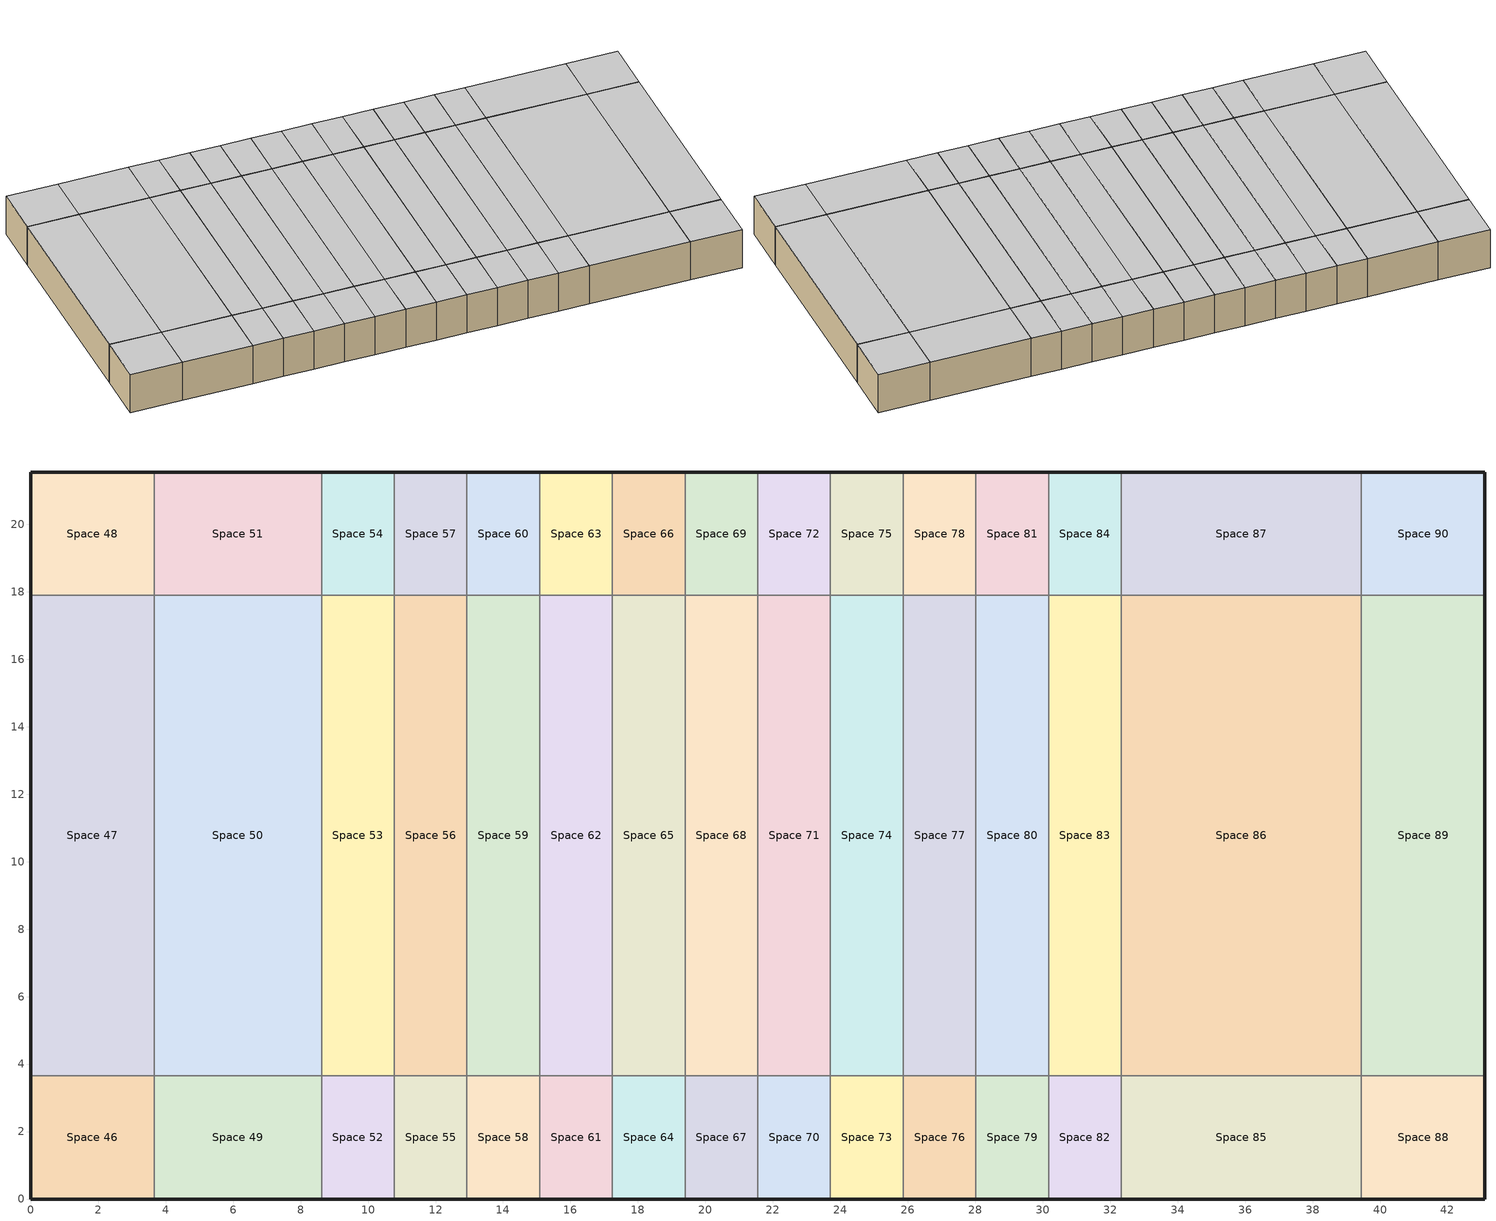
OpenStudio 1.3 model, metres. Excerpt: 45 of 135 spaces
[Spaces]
Space 46
 floor adiabatic (ExtSlabCarpet 4in ClimateZone 1-8): 0,0 0,3.66 3.66,3.66 3.66,0 z6.1
 wall outside: 0,3.66 0,0 3.66,0 z6.1:9.14
 wall to Space 47: 3.66,3.66 0,3.66 z6.1:9.14
 wall to Space 49: 3.66,0 3.66,3.66 z6.1:9.14
 ceiling adiabatic (ASHRAE 90.1-2004 ExtRoof IEAD ClimateZone 5-6): 3.66,0 3.66,3.66 0,3.66 0,0 z9.14
Space 47
 floor adiabatic (ExtSlabCarpet 4in ClimateZone 1-8): 0,3.66 0,17.9 3.66,17.9 3.66,3.66 z6.1
 wall outside: 0,17.9 0,3.66 z6.1:9.14
 wall to Space 48: 3.66,17.9 0,17.9 z6.1:9.14
 wall to Space 50: 3.66,3.66 3.66,17.9 z6.1:9.14
 ceiling adiabatic (ASHRAE 90.1-2004 ExtRoof IEAD ClimateZone 5-6): 3.66,3.66 3.66,17.9 0,17.9 0,3.66 z9.14
Space 48
 floor adiabatic (ExtSlabCarpet 4in ClimateZone 1-8): 0,17.9 0,21.55 3.66,21.55 3.66,17.9 z6.1
 wall outside: 3.66,21.55 0,21.55 0,17.9 z6.1:9.14
 wall to Space 51: 3.66,17.9 3.66,21.55 z6.1:9.14
 ceiling adiabatic (ASHRAE 90.1-2004 ExtRoof IEAD ClimateZone 5-6): 3.66,17.9 3.66,21.55 0,21.55 0,17.9 z9.14
Space 49
 floor adiabatic (ExtSlabCarpet 4in ClimateZone 1-8): 3.66,0 3.66,3.66 8.62,3.66 8.62,0 z6.1
 wall outside: 3.66,0 8.62,0 z6.1:9.14
 wall to Space 50: 8.62,3.66 3.66,3.66 z6.1:9.14
 wall to Space 52: 8.62,0 8.62,3.66 z6.1:9.14
 ceiling adiabatic (ASHRAE 90.1-2004 ExtRoof IEAD ClimateZone 5-6): 8.62,0 8.62,3.66 3.66,3.66 3.66,0 z9.14
Space 50
 floor adiabatic (ExtSlabCarpet 4in ClimateZone 1-8): 3.66,3.66 3.66,17.9 8.62,17.9 8.62,3.66 z6.1
 wall to Space 51: 8.62,17.9 3.66,17.9 z6.1:9.14
 wall to Space 53: 8.62,3.66 8.62,17.9 z6.1:9.14
 ceiling adiabatic (ASHRAE 90.1-2004 ExtRoof IEAD ClimateZone 5-6): 8.62,3.66 8.62,17.9 3.66,17.9 3.66,3.66 z9.14
Space 51
 floor adiabatic (ExtSlabCarpet 4in ClimateZone 1-8): 3.66,17.9 3.66,21.55 8.62,21.55 8.62,17.9 z6.1
 wall outside: 8.62,21.55 3.66,21.55 z6.1:9.14
 wall to Space 54: 8.62,17.9 8.62,21.55 z6.1:9.14
 ceiling adiabatic (ASHRAE 90.1-2004 ExtRoof IEAD ClimateZone 5-6): 8.62,17.9 8.62,21.55 3.66,21.55 3.66,17.9 z9.14
Space 52
 floor adiabatic (ExtSlabCarpet 4in ClimateZone 1-8): 8.62,0 8.62,3.66 10.78,3.66 10.78,0 z6.1
 wall outside: 8.62,0 10.78,0 z6.1:9.14
 wall to Space 53: 10.78,3.66 8.62,3.66 z6.1:9.14
 wall to Space 55: 10.78,0 10.78,3.66 z6.1:9.14
 ceiling adiabatic (ASHRAE 90.1-2004 ExtRoof IEAD ClimateZone 5-6): 10.78,0 10.78,3.66 8.62,3.66 8.62,0 z9.14
Space 53
 floor adiabatic (ExtSlabCarpet 4in ClimateZone 1-8): 8.62,3.66 8.62,17.9 10.78,17.9 10.78,3.66 z6.1
 wall to Space 54: 10.78,17.9 8.62,17.9 z6.1:9.14
 wall to Space 56: 10.78,3.66 10.78,17.9 z6.1:9.14
 ceiling adiabatic (ASHRAE 90.1-2004 ExtRoof IEAD ClimateZone 5-6): 10.78,3.66 10.78,17.9 8.62,17.9 8.62,3.66 z9.14
Space 54
 floor adiabatic (ExtSlabCarpet 4in ClimateZone 1-8): 8.62,17.9 8.62,21.55 10.78,21.55 10.78,17.9 z6.1
 wall outside: 10.78,21.55 8.62,21.55 z6.1:9.14
 wall to Space 57: 10.78,17.9 10.78,21.55 z6.1:9.14
 ceiling adiabatic (ASHRAE 90.1-2004 ExtRoof IEAD ClimateZone 5-6): 10.78,17.9 10.78,21.55 8.62,21.55 8.62,17.9 z9.14
Space 55
 floor adiabatic (ExtSlabCarpet 4in ClimateZone 1-8): 10.78,0 10.78,3.66 12.93,3.66 12.93,0 z6.1
 wall outside: 10.78,0 12.93,0 z6.1:9.14
 wall to Space 56: 12.93,3.66 10.78,3.66 z6.1:9.14
 wall to Space 58: 12.93,0 12.93,3.66 z6.1:9.14
 ceiling adiabatic (ASHRAE 90.1-2004 ExtRoof IEAD ClimateZone 5-6): 12.93,0 12.93,3.66 10.78,3.66 10.78,0 z9.14
Space 56
 floor adiabatic (ExtSlabCarpet 4in ClimateZone 1-8): 10.78,3.66 10.78,17.9 12.93,17.9 12.93,3.66 z6.1
 wall to Space 57: 12.93,17.9 10.78,17.9 z6.1:9.14
 wall to Space 59: 12.93,3.66 12.93,17.9 z6.1:9.14
 ceiling adiabatic (ASHRAE 90.1-2004 ExtRoof IEAD ClimateZone 5-6): 12.93,3.66 12.93,17.9 10.78,17.9 10.78,3.66 z9.14
Space 57
 floor adiabatic (ExtSlabCarpet 4in ClimateZone 1-8): 10.78,17.9 10.78,21.55 12.93,21.55 12.93,17.9 z6.1
 wall outside: 12.93,21.55 10.78,21.55 z6.1:9.14
 wall to Space 60: 12.93,17.9 12.93,21.55 z6.1:9.14
 ceiling adiabatic (ASHRAE 90.1-2004 ExtRoof IEAD ClimateZone 5-6): 12.93,17.9 12.93,21.55 10.78,21.55 10.78,17.9 z9.14
Space 58
 floor adiabatic (ExtSlabCarpet 4in ClimateZone 1-8): 12.93,0 12.93,3.66 15.09,3.66 15.09,0 z6.1
 wall outside: 12.93,0 15.09,0 z6.1:9.14
 wall to Space 59: 15.09,3.66 12.93,3.66 z6.1:9.14
 wall to Space 61: 15.09,0 15.09,3.66 z6.1:9.14
 ceiling adiabatic (ASHRAE 90.1-2004 ExtRoof IEAD ClimateZone 5-6): 15.09,0 15.09,3.66 12.93,3.66 12.93,0 z9.14
Space 59
 floor adiabatic (ExtSlabCarpet 4in ClimateZone 1-8): 12.93,3.66 12.93,17.9 15.09,17.9 15.09,3.66 z6.1
 wall to Space 60: 15.09,17.9 12.93,17.9 z6.1:9.14
 wall to Space 62: 15.09,3.66 15.09,17.9 z6.1:9.14
 ceiling adiabatic (ASHRAE 90.1-2004 ExtRoof IEAD ClimateZone 5-6): 15.09,3.66 15.09,17.9 12.93,17.9 12.93,3.66 z9.14
Space 60
 floor adiabatic (ExtSlabCarpet 4in ClimateZone 1-8): 12.93,17.9 12.93,21.55 15.09,21.55 15.09,17.9 z6.1
 wall outside: 15.09,21.55 12.93,21.55 z6.1:9.14
 wall to Space 63: 15.09,17.9 15.09,21.55 z6.1:9.14
 ceiling adiabatic (ASHRAE 90.1-2004 ExtRoof IEAD ClimateZone 5-6): 15.09,17.9 15.09,21.55 12.93,21.55 12.93,17.9 z9.14
Space 61
 floor adiabatic (ExtSlabCarpet 4in ClimateZone 1-8): 15.09,0 15.09,3.66 17.24,3.66 17.24,0 z6.1
 wall outside: 15.09,0 17.24,0 z6.1:9.14
 wall to Space 62: 17.24,3.66 15.09,3.66 z6.1:9.14
 wall to Space 64: 17.24,0 17.24,3.66 z6.1:9.14
 ceiling adiabatic (ASHRAE 90.1-2004 ExtRoof IEAD ClimateZone 5-6): 17.24,0 17.24,3.66 15.09,3.66 15.09,0 z9.14
Space 62
 floor adiabatic (ExtSlabCarpet 4in ClimateZone 1-8): 15.09,3.66 15.09,17.9 17.24,17.9 17.24,3.66 z6.1
 wall to Space 63: 17.24,17.9 15.09,17.9 z6.1:9.14
 wall to Space 65: 17.24,3.66 17.24,17.9 z6.1:9.14
 ceiling adiabatic (ASHRAE 90.1-2004 ExtRoof IEAD ClimateZone 5-6): 17.24,3.66 17.24,17.9 15.09,17.9 15.09,3.66 z9.14
Space 63
 floor adiabatic (ExtSlabCarpet 4in ClimateZone 1-8): 15.09,17.9 15.09,21.55 17.24,21.55 17.24,17.9 z6.1
 wall outside: 17.24,21.55 15.09,21.55 z6.1:9.14
 wall to Space 66: 17.24,17.9 17.24,21.55 z6.1:9.14
 ceiling adiabatic (ASHRAE 90.1-2004 ExtRoof IEAD ClimateZone 5-6): 17.24,17.9 17.24,21.55 15.09,21.55 15.09,17.9 z9.14
Space 64
 floor adiabatic (ExtSlabCarpet 4in ClimateZone 1-8): 17.24,0 17.24,3.66 19.4,3.66 19.4,0 z6.1
 wall outside: 17.24,0 19.4,0 z6.1:9.14
 wall to Space 65: 19.4,3.66 17.24,3.66 z6.1:9.14
 wall to Space 67: 19.4,0 19.4,3.66 z6.1:9.14
 ceiling adiabatic (ASHRAE 90.1-2004 ExtRoof IEAD ClimateZone 5-6): 19.4,0 19.4,3.66 17.24,3.66 17.24,0 z9.14
Space 65
 floor adiabatic (ExtSlabCarpet 4in ClimateZone 1-8): 17.24,3.66 17.24,17.9 19.4,17.9 19.4,3.66 z6.1
 wall to Space 66: 19.4,17.9 17.24,17.9 z6.1:9.14
 wall to Space 68: 19.4,3.66 19.4,17.9 z6.1:9.14
 ceiling adiabatic (ASHRAE 90.1-2004 ExtRoof IEAD ClimateZone 5-6): 19.4,3.66 19.4,17.9 17.24,17.9 17.24,3.66 z9.14
Space 66
 floor adiabatic (ExtSlabCarpet 4in ClimateZone 1-8): 17.24,17.9 17.24,21.55 19.4,21.55 19.4,17.9 z6.1
 wall outside: 19.4,21.55 17.24,21.55 z6.1:9.14
 wall to Space 69: 19.4,17.9 19.4,21.55 z6.1:9.14
 ceiling adiabatic (ASHRAE 90.1-2004 ExtRoof IEAD ClimateZone 5-6): 19.4,17.9 19.4,21.55 17.24,21.55 17.24,17.9 z9.14
Space 67
 floor adiabatic (ExtSlabCarpet 4in ClimateZone 1-8): 19.4,0 19.4,3.66 21.55,3.66 21.55,0 z6.1
 wall outside: 19.4,0 21.55,0 z6.1:9.14
 wall to Space 68: 21.55,3.66 19.4,3.66 z6.1:9.14
 wall to Space 70: 21.55,0 21.55,3.66 z6.1:9.14
 ceiling adiabatic (ASHRAE 90.1-2004 ExtRoof IEAD ClimateZone 5-6): 21.55,0 21.55,3.66 19.4,3.66 19.4,0 z9.14
Space 68
 floor adiabatic (ExtSlabCarpet 4in ClimateZone 1-8): 19.4,3.66 19.4,17.9 21.55,17.9 21.55,3.66 z6.1
 wall to Space 69: 21.55,17.9 19.4,17.9 z6.1:9.14
 wall to Space 71: 21.55,3.66 21.55,17.9 z6.1:9.14
 ceiling adiabatic (ASHRAE 90.1-2004 ExtRoof IEAD ClimateZone 5-6): 21.55,3.66 21.55,17.9 19.4,17.9 19.4,3.66 z9.14
Space 69
 floor adiabatic (ExtSlabCarpet 4in ClimateZone 1-8): 19.4,17.9 19.4,21.55 21.55,21.55 21.55,17.9 z6.1
 wall outside: 21.55,21.55 19.4,21.55 z6.1:9.14
 wall to Space 72: 21.55,17.9 21.55,21.55 z6.1:9.14
 ceiling adiabatic (ASHRAE 90.1-2004 ExtRoof IEAD ClimateZone 5-6): 21.55,17.9 21.55,21.55 19.4,21.55 19.4,17.9 z9.14
Space 70
 floor adiabatic (ExtSlabCarpet 4in ClimateZone 1-8): 21.55,0 21.55,3.66 23.71,3.66 23.71,0 z6.1
 wall outside: 21.55,0 23.71,0 z6.1:9.14
 wall to Space 71: 23.71,3.66 21.55,3.66 z6.1:9.14
 wall to Space 73: 23.71,0 23.71,3.66 z6.1:9.14
 ceiling adiabatic (ASHRAE 90.1-2004 ExtRoof IEAD ClimateZone 5-6): 23.71,0 23.71,3.66 21.55,3.66 21.55,0 z9.14
Space 71
 floor adiabatic (ExtSlabCarpet 4in ClimateZone 1-8): 21.55,3.66 21.55,17.9 23.71,17.9 23.71,3.66 z6.1
 wall to Space 72: 23.71,17.9 21.55,17.9 z6.1:9.14
 wall to Space 74: 23.71,3.66 23.71,17.9 z6.1:9.14
 ceiling adiabatic (ASHRAE 90.1-2004 ExtRoof IEAD ClimateZone 5-6): 23.71,3.66 23.71,17.9 21.55,17.9 21.55,3.66 z9.14
Space 72
 floor adiabatic (ExtSlabCarpet 4in ClimateZone 1-8): 21.55,17.9 21.55,21.55 23.71,21.55 23.71,17.9 z6.1
 wall outside: 23.71,21.55 21.55,21.55 z6.1:9.14
 wall to Space 75: 23.71,17.9 23.71,21.55 z6.1:9.14
 ceiling adiabatic (ASHRAE 90.1-2004 ExtRoof IEAD ClimateZone 5-6): 23.71,17.9 23.71,21.55 21.55,21.55 21.55,17.9 z9.14
Space 73
 floor adiabatic (ExtSlabCarpet 4in ClimateZone 1-8): 23.71,0 23.71,3.66 25.86,3.66 25.86,0 z6.1
 wall outside: 23.71,0 25.86,0 z6.1:9.14
 wall to Space 74: 25.86,3.66 23.71,3.66 z6.1:9.14
 wall to Space 76: 25.86,0 25.86,3.66 z6.1:9.14
 ceiling adiabatic (ASHRAE 90.1-2004 ExtRoof IEAD ClimateZone 5-6): 25.86,0 25.86,3.66 23.71,3.66 23.71,0 z9.14
Space 74
 floor adiabatic (ExtSlabCarpet 4in ClimateZone 1-8): 23.71,3.66 23.71,17.9 25.86,17.9 25.86,3.66 z6.1
 wall to Space 75: 25.86,17.9 23.71,17.9 z6.1:9.14
 wall to Space 77: 25.86,3.66 25.86,17.9 z6.1:9.14
 ceiling adiabatic (ASHRAE 90.1-2004 ExtRoof IEAD ClimateZone 5-6): 25.86,3.66 25.86,17.9 23.71,17.9 23.71,3.66 z9.14
Space 75
 floor adiabatic (ExtSlabCarpet 4in ClimateZone 1-8): 23.71,17.9 23.71,21.55 25.86,21.55 25.86,17.9 z6.1
 wall outside: 25.86,21.55 23.71,21.55 z6.1:9.14
 wall to Space 78: 25.86,17.9 25.86,21.55 z6.1:9.14
 ceiling adiabatic (ASHRAE 90.1-2004 ExtRoof IEAD ClimateZone 5-6): 25.86,17.9 25.86,21.55 23.71,21.55 23.71,17.9 z9.14
Space 76
 floor adiabatic (ExtSlabCarpet 4in ClimateZone 1-8): 25.86,0 25.86,3.66 28.02,3.66 28.02,0 z6.1
 wall outside: 25.86,0 28.02,0 z6.1:9.14
 wall to Space 77: 28.02,3.66 25.86,3.66 z6.1:9.14
 wall to Space 79: 28.02,0 28.02,3.66 z6.1:9.14
 ceiling adiabatic (ASHRAE 90.1-2004 ExtRoof IEAD ClimateZone 5-6): 28.02,0 28.02,3.66 25.86,3.66 25.86,0 z9.14
Space 77
 floor adiabatic (ExtSlabCarpet 4in ClimateZone 1-8): 25.86,3.66 25.86,17.9 28.02,17.9 28.02,3.66 z6.1
 wall to Space 78: 28.02,17.9 25.86,17.9 z6.1:9.14
 wall to Space 80: 28.02,3.66 28.02,17.9 z6.1:9.14
 ceiling adiabatic (ASHRAE 90.1-2004 ExtRoof IEAD ClimateZone 5-6): 28.02,3.66 28.02,17.9 25.86,17.9 25.86,3.66 z9.14
Space 78
 floor adiabatic (ExtSlabCarpet 4in ClimateZone 1-8): 25.86,17.9 25.86,21.55 28.02,21.55 28.02,17.9 z6.1
 wall outside: 28.02,21.55 25.86,21.55 z6.1:9.14
 wall to Space 81: 28.02,17.9 28.02,21.55 z6.1:9.14
 ceiling adiabatic (ASHRAE 90.1-2004 ExtRoof IEAD ClimateZone 5-6): 28.02,17.9 28.02,21.55 25.86,21.55 25.86,17.9 z9.14
Space 79
 floor adiabatic (ExtSlabCarpet 4in ClimateZone 1-8): 28.02,0 28.02,3.66 30.17,3.66 30.17,0 z6.1
 wall outside: 28.02,0 30.17,0 z6.1:9.14
 wall to Space 80: 30.17,3.66 28.02,3.66 z6.1:9.14
 wall to Space 82: 30.17,0 30.17,3.66 z6.1:9.14
 ceiling adiabatic (ASHRAE 90.1-2004 ExtRoof IEAD ClimateZone 5-6): 30.17,0 30.17,3.66 28.02,3.66 28.02,0 z9.14
Space 80
 floor adiabatic (ExtSlabCarpet 4in ClimateZone 1-8): 28.02,3.66 28.02,17.9 30.17,17.9 30.17,3.66 z6.1
 wall to Space 81: 30.17,17.9 28.02,17.9 z6.1:9.14
 wall to Space 83: 30.17,3.66 30.17,17.9 z6.1:9.14
 ceiling adiabatic (ASHRAE 90.1-2004 ExtRoof IEAD ClimateZone 5-6): 30.17,3.66 30.17,17.9 28.02,17.9 28.02,3.66 z9.14
Space 81
 floor adiabatic (ExtSlabCarpet 4in ClimateZone 1-8): 28.02,17.9 28.02,21.55 30.17,21.55 30.17,17.9 z6.1
 wall outside: 30.17,21.55 28.02,21.55 z6.1:9.14
 wall to Space 84: 30.17,17.9 30.17,21.55 z6.1:9.14
 ceiling adiabatic (ASHRAE 90.1-2004 ExtRoof IEAD ClimateZone 5-6): 30.17,17.9 30.17,21.55 28.02,21.55 28.02,17.9 z9.14
Space 82
 floor adiabatic (ExtSlabCarpet 4in ClimateZone 1-8): 30.17,0 30.17,3.66 32.33,3.66 32.33,0 z6.1
 wall outside: 30.17,0 32.33,0 z6.1:9.14
 wall to Space 83: 32.33,3.66 30.17,3.66 z6.1:9.14
 wall to Space 85: 32.33,0 32.33,3.66 z6.1:9.14
 ceiling adiabatic (ASHRAE 90.1-2004 ExtRoof IEAD ClimateZone 5-6): 32.33,0 32.33,3.66 30.17,3.66 30.17,0 z9.14
Space 83
 floor adiabatic (ExtSlabCarpet 4in ClimateZone 1-8): 30.17,3.66 30.17,17.9 32.33,17.9 32.33,3.66 z6.1
 wall to Space 84: 32.33,17.9 30.17,17.9 z6.1:9.14
 wall to Space 86: 32.33,3.66 32.33,17.9 z6.1:9.14
 ceiling adiabatic (ASHRAE 90.1-2004 ExtRoof IEAD ClimateZone 5-6): 32.33,3.66 32.33,17.9 30.17,17.9 30.17,3.66 z9.14
Space 84
 floor adiabatic (ExtSlabCarpet 4in ClimateZone 1-8): 30.17,17.9 30.17,21.55 32.33,21.55 32.33,17.9 z6.1
 wall outside: 32.33,21.55 30.17,21.55 z6.1:9.14
 wall to Space 87: 32.33,17.9 32.33,21.55 z6.1:9.14
 ceiling adiabatic (ASHRAE 90.1-2004 ExtRoof IEAD ClimateZone 5-6): 32.33,17.9 32.33,21.55 30.17,21.55 30.17,17.9 z9.14
Space 85
 floor adiabatic (ExtSlabCarpet 4in ClimateZone 1-8): 32.33,0 32.33,3.66 39.45,3.66 39.45,0 z6.1
 wall outside: 32.33,0 39.45,0 z6.1:9.14
 wall to Space 86: 39.45,3.66 32.33,3.66 z6.1:9.14
 wall to Space 88: 39.45,0 39.45,3.66 z6.1:9.14
 ceiling adiabatic (ASHRAE 90.1-2004 ExtRoof IEAD ClimateZone 5-6): 39.45,0 39.45,3.66 32.33,3.66 32.33,0 z9.14
Space 86
 floor adiabatic (ExtSlabCarpet 4in ClimateZone 1-8): 32.33,3.66 32.33,17.9 39.45,17.9 39.45,3.66 z6.1
 wall to Space 87: 39.45,17.9 32.33,17.9 z6.1:9.14
 wall to Space 89: 39.45,3.66 39.45,17.9 z6.1:9.14
 ceiling adiabatic (ASHRAE 90.1-2004 ExtRoof IEAD ClimateZone 5-6): 39.45,3.66 39.45,17.9 32.33,17.9 32.33,3.66 z9.14
Space 87
 floor adiabatic (ExtSlabCarpet 4in ClimateZone 1-8): 32.33,17.9 32.33,21.55 39.45,21.55 39.45,17.9 z6.1
 wall outside: 39.45,21.55 32.33,21.55 z6.1:9.14
 wall to Space 90: 39.45,17.9 39.45,21.55 z6.1:9.14
 ceiling adiabatic (ASHRAE 90.1-2004 ExtRoof IEAD ClimateZone 5-6): 39.45,17.9 39.45,21.55 32.33,21.55 32.33,17.9 z9.14
Space 88
 floor adiabatic (ExtSlabCarpet 4in ClimateZone 1-8): 39.45,0 39.45,3.66 43.11,3.66 43.11,0 z6.1
 wall outside: 39.45,0 43.11,0 43.11,3.66 z6.1:9.14
 wall to Space 89: 43.11,3.66 39.45,3.66 z6.1:9.14
 ceiling adiabatic (ASHRAE 90.1-2004 ExtRoof IEAD ClimateZone 5-6): 43.11,0 43.11,3.66 39.45,3.66 39.45,0 z9.14
Space 89
 floor adiabatic (ExtSlabCarpet 4in ClimateZone 1-8): 39.45,3.66 39.45,17.9 43.11,17.9 43.11,3.66 z6.1
 wall outside: 43.11,3.66 43.11,17.9 z6.1:9.14
 wall to Space 90: 43.11,17.9 39.45,17.9 z6.1:9.14
 ceiling adiabatic (ASHRAE 90.1-2004 ExtRoof IEAD ClimateZone 5-6): 43.11,3.66 43.11,17.9 39.45,17.9 39.45,3.66 z9.14
Space 90
 floor adiabatic (ExtSlabCarpet 4in ClimateZone 1-8): 39.45,17.9 39.45,21.55 43.11,21.55 43.11,17.9 z6.1
 wall outside: 43.11,17.9 43.11,21.55 39.45,21.55 z6.1:9.14
 ceiling adiabatic (ASHRAE 90.1-2004 ExtRoof IEAD ClimateZone 5-6): 43.11,17.9 43.11,21.55 39.45,21.55 39.45,17.9 z9.14
[ClimateZones]
Climate Zone Institution Name 1=ASHRAE; Climate Zone Document Name 1=ANSI/ASHRAE Standard 169; Climate Zone Document Year 1=2006; Climate Zone Institution Name 2=CEC; Climate Zone Document Name 2=California Climate Zone Descriptions; Climate Zone Document Year 2=1995
[Building]
Building 1: Default Construction Set=DOE Ref 2004 - CZ5 - Office
[DefaultConstructionSet]
DOE Ref 2004 - CZ5 - Office: Default Exterior Surface Constructions=Default Surface Constructions 1; Default Interior Surface Constructions=Default Surface Constructions 2; Default Ground Contact Surface Constructions=Default Surface Constructions 3; Default Exterior SubSurface Constructions=Default Sub Surface Constructions 1; Default Interior SubSurface Constructions=Default Sub Surface Constructions 2; Interior Partition Construction=Interior Partition
[DefaultSurfaceConstructions]
Name | Floor Construction | Wall Construction | Roof Ceiling Construction
Default Surface Constructions 1 | ExtSlabCarpet 4in ClimateZone 1-8 | ASHRAE 90.1-2004 ExtWall Mass ClimateZone 5 | ASHRAE 90.1-2004 ExtRoof IEAD ClimateZone 5-6
Default Surface Constructions 2 | Interior Floor | Interior Wall | Interior Ceiling
Default Surface Constructions 3 | ExtSlabCarpet 4in ClimateZone 1-8 | ExtSlabCarpet 4in ClimateZone 1-8 | ExtSlabCarpet 4in ClimateZone 1-8
[Construction]
ExtSlabCarpet 4in ClimateZone 1-8: MAT-CC05 4 HW CONCRETE, CP02 CARPET PAD
ASHRAE 90.1-2004 ExtWall Mass ClimateZone 5: 1IN Stucco, 8IN CONCRETE HW RefBldg, Mass NonRes Wall Insulation-1.43, 1/2IN Gypsum
ASHRAE 90.1-2004 ExtRoof IEAD ClimateZone 5-6: Roof Membrane, IEAD NonRes Roof Insulation-2.85, Metal Decking
Interior Floor: F16 Acoustic tile, F05 Ceiling air space resistance, M11 100mm lightweight concrete
Interior Wall: G01a 19mm gypsum board, F04 Wall air space resistance, G01a 19mm gypsum board
Interior Ceiling: M11 100mm lightweight concrete, F05 Ceiling air space resistance, F16 Acoustic tile
ASHRAE 90.1-2004 ExtWindow ClimateZone 4-6: Fixed Window 3.24/0.39/0.31
Exterior Door: F08 Metal surface, I01 25mm insulation board
Interior Window: Clear 3mm
Interior Door; Interior Partition: G05 25mm wood
[Material] Thermal Absorptance=0.9
Name | Roughness | Thickness {m} | Conductivity {W/m-K} | Density {kg/m3} | Specific Heat {J/kg-K} | Solar Absorptance | Visible Absorptance
MAT-CC05 4 HW CONCRETE | Rough | 0.1016 | 1.311 | 2240 | 836.8 | 0.85 | 0.85
1IN Stucco | Smooth | 0.0253 | 0.6918 | 1858 | 837 | 0.92 | 0.92
8IN CONCRETE HW RefBldg | Rough | 0.2032 | 1.311 | 2240 | 836.8 | 0.7 | 0.7
Mass NonRes Wall Insulation-1.43 | MediumRough | 0.0495495 | 0.049 | 265 | 836.8 | 0.7 | 0.7
1/2IN Gypsum | Smooth | 0.0127 | 0.16 | 784.9 | 830 | 0.4 | 0.4
Roof Membrane | VeryRough | 0.0095 | 0.16 | 1121.29 | 1460 | 0.7 | 0.7
IEAD NonRes Roof Insulation-2.85 | MediumRough | 0.127339 | 0.049 | 265 | 836.8 | 0.7 | 0.7
Metal Decking | MediumSmooth | 0.0015 | 45.006 | 7680 | 418.4 | 0.6 | 0.6
F16 Acoustic tile | MediumSmooth | 0.0191 | 0.06 | 368 | 590 | 0.3 | 0.3
M11 100mm lightweight concrete | MediumRough | 0.1016 | 0.53 | 1280 | 840 | 0.5 | 0.5
G01a 19mm gypsum board | MediumSmooth | 0.019 | 0.16 | 800 | 1090 | 0.4 | 0.4
F08 Metal surface | Smooth | 0.0008 | 45.28 | 7824 | 500 | 0.7 | 0.7
I01 25mm insulation board | MediumRough | 0.0254 | 0.03 | 43 | 1210 | 0.6 | 0.6
G05 25mm wood | MediumSmooth | 0.0254 | 0.15 | 608 | 1630 | 0.5 | 0.5
[Material:NoMass]
CP02 CARPET PAD: Roughness=Smooth; Thermal Resistance {m2-K/W}=0.1; Thermal Absorptance=0.9; Solar Absorptance=0.8; Visible Absorptance=0.8
[Material:AirGap]
Name | Thermal Resistance {m2-K/W}
F05 Ceiling air space resistance | 0.18
F04 Wall air space resistance | 0.15
[DefaultSubSurfaceConstructions]
Name | Fixed Window Construction | Operable Window Construction | Door Construction | Tubular Daylight Dome Construction | Tubular Daylight Diffuser Construction
Default Sub Surface Constructions 1 | ASHRAE 90.1-2004 ExtWindow ClimateZone 4-6 | ASHRAE 90.1-2004 ExtWindow ClimateZone 4-6 | Exterior Door | Interior Window | Interior Window
Default Sub Surface Constructions 2 | Interior Window | Interior Window | Interior Door
[WindowMaterial:SimpleGlazingSystem]
Fixed Window 3.24/0.39/0.31: U-Factor {W/m2-K}=3.23646; Solar Heat Gain Coefficient=0.39; Visible Transmittance=0.31
[WindowMaterial:Glazing]
Clear 3mm: Optical Data Type=SpectralAverage; Thickness {m}=0.003; Solar Transmittance at Normal Incidence=0.837; Front Side Solar Reflectance at Normal Incidence=0.075; Back Side Solar Reflectance at Normal Incidence=0; Visible Transmittance at Normal Incidence=0.898; Front Side Visible Reflectance at Normal Incidence=0.081; Back Side Visible Reflectance at Normal Incidence=0; Infrared Transmittance at Normal Incidence=0; Front Side Infrared Hemispherical Emissivity=0.84; Back Side Infrared Hemispherical Emissivity=0.84; Conductivity {W/m-K}=0.9; Dirt Correction Factor for Solar and Visible Transmittance=1; Solar Diffusing=Yes
[SpaceType] Standards Building Type=Office
Name | Default Schedule Set | Design Specification Outdoor Air Object | Standards Space Type
DOE Ref 2004 - Office - BreakRoom | DOE Ref 2004 - Office - BreakRoom Schedule Set | DOE Ref 2004 - Office - BreakRoom Ventilation | BreakRoom
DOE Ref 2004 - Office - ClosedOffice | DOE Ref 2004 - Office - ClosedOffice Schedule Set | DOE Ref 2004 - Office - ClosedOffice Ventilation | ClosedOffice
DOE Ref 2004 - Office - Conference | DOE Ref 2004 - Office - Conference Schedule Set | DOE Ref 2004 - Office - Conference Ventilation | Conference
DOE Ref 2004 - Office - Corridor | DOE Ref 2004 - Office - Corridor Schedule Set | DOE Ref 2004 - Office - Corridor Ventilation | Corridor
DOE Ref 2004 - Office - Elec/MechRoom | DOE Ref 2004 - Office - Elec/MechRoom Schedule Set | DOE Ref 2004 - Office - Elec/MechRoom Ventilation | Elec/MechRoom
DOE Ref 2004 - Office - IT_Room | DOE Ref 2004 - Office - IT_Room Schedule Set | DOE Ref 2004 - Office - IT_Room Ventilation | IT_Room
DOE Ref 2004 - Office - Lobby | DOE Ref 2004 - Office - Lobby Schedule Set | DOE Ref 2004 - Office - Lobby Ventilation | Lobby
DOE Ref 2004 - Office - OpenOffice | DOE Ref 2004 - Office - OpenOffice Schedule Set | DOE Ref 2004 - Office - OpenOffice Ventilation | OpenOffice
DOE Ref 2004 - Office - PrintRoom | DOE Ref 2004 - Office - PrintRoom Schedule Set | DOE Ref 2004 - Office - PrintRoom Ventilation | PrintRoom
DOE Ref 2004 - Office - Restroom | DOE Ref 2004 - Office - Restroom Schedule Set | DOE Ref 2004 - Office - Restroom Ventilation | Restroom
DOE Ref 2004 - Office - Stair | DOE Ref 2004 - Office - Stair Schedule Set | DOE Ref 2004 - Office - Stair Ventilation | Stair
DOE Ref 2004 - Office - Storage | DOE Ref 2004 - Office - Storage Schedule Set | DOE Ref 2004 - Office - Storage Ventilation | Storage
DOE Ref 2004 - Office - Vending | DOE Ref 2004 - Office - Vending Schedule Set | DOE Ref 2004 - Office - Vending Ventilation | Vending
[DefaultScheduleSet] Lighting Schedule=Office Bldg Light; Infiltration Schedule=Office Infil Quarter On
Name | Number of People Schedule | People Activity Level Schedule | Electric Equipment Schedule
DOE Ref 2004 - Office - BreakRoom Schedule Set; DOE Ref 2004 - Office - Conference Schedule Set; DOE Ref 2004 - Office - IT_Room Schedule Set; DOE Ref 2004 - Office - Lobby Schedule Set; DOE Ref 2004 - Office - PrintRoom Schedule Set; DOE Ref 2004 - Office - Restroom Schedule Set; DOE Ref 2004 - Office - Vending Schedule Set | Office Misc Occ | Office Activity | Office Bldg Equip
DOE Ref 2004 - Office - ClosedOffice Schedule Set; DOE Ref 2004 - Office - Corridor Schedule Set; DOE Ref 2004 - Office - OpenOffice Schedule Set | Office Work Occ | Office Activity | Office Bldg Equip
DOE Ref 2004 - Office - Elec/MechRoom Schedule Set |  |  | Office Bldg Equip
DOE Ref 2004 - Office - Stair Schedule Set; DOE Ref 2004 - Office - Storage Schedule Set
[Lights:Definition] Design Level Calculation Method=Watts/Area
Name | Watts per Space Floor Area {W/m2}
DOE Ref 2004 - Office - BreakRoom Lights Definition | 12.9167
DOE Ref 2004 - Office - ClosedOffice Lights Definition; DOE Ref 2004 - Office - IT_Room Lights Definition; DOE Ref 2004 - Office - OpenOffice Lights Definition; DOE Ref 2004 - Office - PrintRoom Lights Definition | 11.8403
DOE Ref 2004 - Office - Conference Lights Definition; DOE Ref 2004 - Office - Lobby Lights Definition | 13.9931
DOE Ref 2004 - Office - Corridor Lights Definition; DOE Ref 2004 - Office - Vending Lights Definition | 5.38196
DOE Ref 2004 - Office - Elec/MechRoom Lights Definition | 16.1459
DOE Ref 2004 - Office - Restroom Lights Definition | 9.68752
DOE Ref 2004 - Office - Stair Lights Definition | 6.45835
DOE Ref 2004 - Office - Storage Lights Definition | 8.61113
[Lights]
Name | Lights Definition | Space or SpaceType
DOE Ref 2004 - Office - BreakRoom Lights | DOE Ref 2004 - Office - BreakRoom Lights Definition | DOE Ref 2004 - Office - BreakRoom
DOE Ref 2004 - Office - ClosedOffice Lights | DOE Ref 2004 - Office - ClosedOffice Lights Definition | DOE Ref 2004 - Office - ClosedOffice
DOE Ref 2004 - Office - Conference Lights | DOE Ref 2004 - Office - Conference Lights Definition | DOE Ref 2004 - Office - Conference
DOE Ref 2004 - Office - Corridor Lights | DOE Ref 2004 - Office - Corridor Lights Definition | DOE Ref 2004 - Office - Corridor
DOE Ref 2004 - Office - Elec/MechRoom Lights | DOE Ref 2004 - Office - Elec/MechRoom Lights Definition | DOE Ref 2004 - Office - Elec/MechRoom
DOE Ref 2004 - Office - IT_Room Lights | DOE Ref 2004 - Office - IT_Room Lights Definition | DOE Ref 2004 - Office - IT_Room
DOE Ref 2004 - Office - Lobby Lights | DOE Ref 2004 - Office - Lobby Lights Definition | DOE Ref 2004 - Office - Lobby
DOE Ref 2004 - Office - OpenOffice Lights | DOE Ref 2004 - Office - OpenOffice Lights Definition | DOE Ref 2004 - Office - OpenOffice
DOE Ref 2004 - Office - PrintRoom Lights | DOE Ref 2004 - Office - PrintRoom Lights Definition | DOE Ref 2004 - Office - PrintRoom
DOE Ref 2004 - Office - Restroom Lights | DOE Ref 2004 - Office - Restroom Lights Definition | DOE Ref 2004 - Office - Restroom
DOE Ref 2004 - Office - Stair Lights | DOE Ref 2004 - Office - Stair Lights Definition | DOE Ref 2004 - Office - Stair
DOE Ref 2004 - Office - Storage Lights | DOE Ref 2004 - Office - Storage Lights Definition | DOE Ref 2004 - Office - Storage
DOE Ref 2004 - Office - Vending Lights | DOE Ref 2004 - Office - Vending Lights Definition | DOE Ref 2004 - Office - Vending
[DesignSpecification:OutdoorAir] Outdoor Air Method=Sum
Name | Outdoor Air Flow per Person {m3/s-person} | Outdoor Air Flow per Floor Area {m3/s-m2}
DOE Ref 2004 - Office - BreakRoom Ventilation; DOE Ref 2004 - Office - Lobby Ventilation | 0.00707921
DOE Ref 2004 - Office - ClosedOffice Ventilation; DOE Ref 2004 - Office - Conference Ventilation; DOE Ref 2004 - Office - Elec/MechRoom Ventilation; DOE Ref 2004 - Office - OpenOffice Ventilation | 0.00943895
DOE Ref 2004 - Office - Corridor Ventilation; DOE Ref 2004 - Office - IT_Room Ventilation; DOE Ref 2004 - Office - PrintRoom Ventilation; DOE Ref 2004 - Office - Stair Ventilation; DOE Ref 2004 - Office - Storage Ventilation; DOE Ref 2004 - Office - Vending Ventilation |  | 0.000254
DOE Ref 2004 - Office - Restroom Ventilation |  | 0.0048768
[People:Definition] Number of People Calculation Method=People/Area; Fraction Radiant=0.3
Name | People per Space Floor Area {person/m2}
DOE Ref 2004 - Office - BreakRoom People Definition; DOE Ref 2004 - Office - Conference People Definition | 0.538196
DOE Ref 2004 - Office - ClosedOffice People Definition | 0.0511286
DOE Ref 2004 - Office - Corridor People Definition; DOE Ref 2004 - Office - Vending People Definition | 0.0107639
DOE Ref 2004 - Office - IT_Room People Definition | 0.0538196
DOE Ref 2004 - Office - Lobby People Definition; DOE Ref 2004 - Office - PrintRoom People Definition; DOE Ref 2004 - Office - Restroom People Definition | 0.107639
DOE Ref 2004 - Office - OpenOffice People Definition | 0.0565105
[People]
Name | People Definition | Space or SpaceType
DOE Ref 2004 - Office - BreakRoom People | DOE Ref 2004 - Office - BreakRoom People Definition | DOE Ref 2004 - Office - BreakRoom
DOE Ref 2004 - Office - ClosedOffice People | DOE Ref 2004 - Office - ClosedOffice People Definition | DOE Ref 2004 - Office - ClosedOffice
DOE Ref 2004 - Office - Conference People | DOE Ref 2004 - Office - Conference People Definition | DOE Ref 2004 - Office - Conference
DOE Ref 2004 - Office - Corridor People | DOE Ref 2004 - Office - Corridor People Definition | DOE Ref 2004 - Office - Corridor
DOE Ref 2004 - Office - IT_Room People | DOE Ref 2004 - Office - IT_Room People Definition | DOE Ref 2004 - Office - IT_Room
DOE Ref 2004 - Office - Lobby People | DOE Ref 2004 - Office - Lobby People Definition | DOE Ref 2004 - Office - Lobby
DOE Ref 2004 - Office - OpenOffice People | DOE Ref 2004 - Office - OpenOffice People Definition | DOE Ref 2004 - Office - OpenOffice
DOE Ref 2004 - Office - PrintRoom People | DOE Ref 2004 - Office - PrintRoom People Definition | DOE Ref 2004 - Office - PrintRoom
DOE Ref 2004 - Office - Restroom People | DOE Ref 2004 - Office - Restroom People Definition | DOE Ref 2004 - Office - Restroom
DOE Ref 2004 - Office - Vending People | DOE Ref 2004 - Office - Vending People Definition | DOE Ref 2004 - Office - Vending
[SpaceInfiltration:DesignFlowRate] Design Flow Rate Calculation Method=Flow/ExteriorArea; Flow per Exterior Surface Area {m3/s-m2}=0.00030226
Name | Space or SpaceType
DOE Ref 2004 - Office - BreakRoom Infiltration | DOE Ref 2004 - Office - BreakRoom
DOE Ref 2004 - Office - ClosedOffice Infiltration | DOE Ref 2004 - Office - ClosedOffice
DOE Ref 2004 - Office - Conference Infiltration | DOE Ref 2004 - Office - Conference
DOE Ref 2004 - Office - Corridor Infiltration | DOE Ref 2004 - Office - Corridor
DOE Ref 2004 - Office - Elec/MechRoom Infiltration | DOE Ref 2004 - Office - Elec/MechRoom
DOE Ref 2004 - Office - IT_Room Infiltration | DOE Ref 2004 - Office - IT_Room
DOE Ref 2004 - Office - Lobby Infiltration | DOE Ref 2004 - Office - Lobby
DOE Ref 2004 - Office - OpenOffice Infiltration | DOE Ref 2004 - Office - OpenOffice
DOE Ref 2004 - Office - PrintRoom Infiltration | DOE Ref 2004 - Office - PrintRoom
DOE Ref 2004 - Office - Restroom Infiltration | DOE Ref 2004 - Office - Restroom
DOE Ref 2004 - Office - Stair Infiltration | DOE Ref 2004 - Office - Stair
DOE Ref 2004 - Office - Storage Infiltration | DOE Ref 2004 - Office - Storage
DOE Ref 2004 - Office - Vending Infiltration | DOE Ref 2004 - Office - Vending
[ElectricEquipment:Definition] Design Level Calculation Method=Watts/Area
Name | Watts per Space Floor Area {W/m2}
DOE Ref 2004 - Office - BreakRoom Electric Equipment Definition | 60.0626
DOE Ref 2004 - Office - ClosedOffice Electric Equipment Definition | 9.3646
DOE Ref 2004 - Office - Conference Electric Equipment Definition | 10.7639
DOE Ref 2004 - Office - Corridor Electric Equipment Definition | 3.12153
DOE Ref 2004 - Office - Elec/MechRoom Electric Equipment Definition; DOE Ref 2004 - Office - Lobby Electric Equipment Definition; DOE Ref 2004 - Office - Restroom Electric Equipment Definition | 2.90626
DOE Ref 2004 - Office - IT_Room Electric Equipment Definition | 21.5278
DOE Ref 2004 - Office - OpenOffice Electric Equipment Definition | 10.3334
DOE Ref 2004 - Office - PrintRoom Electric Equipment Definition | 58.1251
DOE Ref 2004 - Office - Vending Electric Equipment Definition | 41.4411
[ElectricEquipment]
Name | Electric Equipment Definition | Space or SpaceType
DOE Ref 2004 - Office - BreakRoom Electric Equipment | DOE Ref 2004 - Office - BreakRoom Electric Equipment Definition | DOE Ref 2004 - Office - BreakRoom
DOE Ref 2004 - Office - ClosedOffice Electric Equipment | DOE Ref 2004 - Office - ClosedOffice Electric Equipment Definition | DOE Ref 2004 - Office - ClosedOffice
DOE Ref 2004 - Office - Conference Electric Equipment | DOE Ref 2004 - Office - Conference Electric Equipment Definition | DOE Ref 2004 - Office - Conference
DOE Ref 2004 - Office - Corridor Electric Equipment | DOE Ref 2004 - Office - Corridor Electric Equipment Definition | DOE Ref 2004 - Office - Corridor
DOE Ref 2004 - Office - Elec/MechRoom Electric Equipment | DOE Ref 2004 - Office - Elec/MechRoom Electric Equipment Definition | DOE Ref 2004 - Office - Elec/MechRoom
DOE Ref 2004 - Office - IT_Room Electric Equipment | DOE Ref 2004 - Office - IT_Room Electric Equipment Definition | DOE Ref 2004 - Office - IT_Room
DOE Ref 2004 - Office - Lobby Electric Equipment | DOE Ref 2004 - Office - Lobby Electric Equipment Definition | DOE Ref 2004 - Office - Lobby
DOE Ref 2004 - Office - OpenOffice Electric Equipment | DOE Ref 2004 - Office - OpenOffice Electric Equipment Definition | DOE Ref 2004 - Office - OpenOffice
DOE Ref 2004 - Office - PrintRoom Electric Equipment | DOE Ref 2004 - Office - PrintRoom Electric Equipment Definition | DOE Ref 2004 - Office - PrintRoom
DOE Ref 2004 - Office - Restroom Electric Equipment | DOE Ref 2004 - Office - Restroom Electric Equipment Definition | DOE Ref 2004 - Office - Restroom
DOE Ref 2004 - Office - Vending Electric Equipment | DOE Ref 2004 - Office - Vending Electric Equipment Definition | DOE Ref 2004 - Office - Vending
[BuildingStory]
Building Story 2: Nominal Z Coordinate {m}=6.096; Nominal Floor to Floor Height {m}=3.048
[Space] Building Story=Building Story 2
Name | Space Type | Thermal Zone
Space 46 | DOE Ref 2004 - Office - ClosedOffice | Thermal Zone 46
Space 47 | DOE Ref 2004 - Office - ClosedOffice | Thermal Zone 47
Space 48 | DOE Ref 2004 - Office - ClosedOffice | Thermal Zone 48
Space 49 | DOE Ref 2004 - Office - ClosedOffice | Thermal Zone 49
Space 50 | DOE Ref 2004 - Office - ClosedOffice | Thermal Zone 50
Space 51 | DOE Ref 2004 - Office - ClosedOffice | Thermal Zone 51
Space 52 | DOE Ref 2004 - Office - Restroom | Thermal Zone 52
Space 53 | DOE Ref 2004 - Office - Restroom | Thermal Zone 53
Space 54 | DOE Ref 2004 - Office - Restroom | Thermal Zone 54
Space 55 | DOE Ref 2004 - Office - PrintRoom | Thermal Zone 55
Space 56 | DOE Ref 2004 - Office - PrintRoom | Thermal Zone 56
Space 57 | DOE Ref 2004 - Office - PrintRoom | Thermal Zone 57
Space 58 | DOE Ref 2004 - Office - Corridor | Thermal Zone 58
Space 59 | DOE Ref 2004 - Office - Corridor | Thermal Zone 59
Space 60 | DOE Ref 2004 - Office - Corridor | Thermal Zone 60
Space 61 | DOE Ref 2004 - Office - Elec/MechRoom | Thermal Zone 61
Space 62 | DOE Ref 2004 - Office - Elec/MechRoom | Thermal Zone 62
Space 63 | DOE Ref 2004 - Office - Elec/MechRoom | Thermal Zone 63
Space 64 | DOE Ref 2004 - Office - Lobby | Thermal Zone 64
Space 65 | DOE Ref 2004 - Office - Lobby | Thermal Zone 65
Space 66 | DOE Ref 2004 - Office - Lobby | Thermal Zone 66
Space 67 | DOE Ref 2004 - Office - Stair | Thermal Zone 67
Space 68 | DOE Ref 2004 - Office - Stair | Thermal Zone 68
Space 69 | DOE Ref 2004 - Office - Stair | Thermal Zone 69
Space 70 | DOE Ref 2004 - Office - Vending | Thermal Zone 70
Space 71 | DOE Ref 2004 - Office - Vending | Thermal Zone 71
Space 72 | DOE Ref 2004 - Office - Vending | Thermal Zone 72
Space 73 | DOE Ref 2004 - Office - IT_Room | Thermal Zone 73
Space 74 | DOE Ref 2004 - Office - IT_Room | Thermal Zone 74
Space 75 | DOE Ref 2004 - Office - IT_Room | Thermal Zone 75
Space 76 | DOE Ref 2004 - Office - BreakRoom | Thermal Zone 76
Space 77 | DOE Ref 2004 - Office - BreakRoom | Thermal Zone 77
Space 78 | DOE Ref 2004 - Office - BreakRoom | Thermal Zone 78
Space 79 | DOE Ref 2004 - Office - Conference | Thermal Zone 79
Space 80 | DOE Ref 2004 - Office - Conference | Thermal Zone 80
Space 81 | DOE Ref 2004 - Office - Conference | Thermal Zone 81
Space 82 | DOE Ref 2004 - Office - Storage | Thermal Zone 82
Space 83 | DOE Ref 2004 - Office - Storage | Thermal Zone 83
Space 84 | DOE Ref 2004 - Office - Storage | Thermal Zone 84
Space 85 | DOE Ref 2004 - Office - OpenOffice | Thermal Zone 85
Space 86 | DOE Ref 2004 - Office - OpenOffice | Thermal Zone 86
Space 87 | DOE Ref 2004 - Office - OpenOffice | Thermal Zone 87
Space 88 | DOE Ref 2004 - Office - OpenOffice | Thermal Zone 88
Space 89 | DOE Ref 2004 - Office - OpenOffice | Thermal Zone 89
Space 90 | DOE Ref 2004 - Office - OpenOffice | Thermal Zone 90
[ThermalZone] Multiplier=3; Use Ideal Air Loads=No
Thermal Zone 46; Thermal Zone 47; Thermal Zone 48; Thermal Zone 49; Thermal Zone 50; Thermal Zone 51; Thermal Zone 52; Thermal Zone 53; Thermal Zone 54; Thermal Zone 55; Thermal Zone 56; Thermal Zone 57; Thermal Zone 58; Thermal Zone 59; Thermal Zone 60; Thermal Zone 61; Thermal Zone 62; Thermal Zone 63; Thermal Zone 64; Thermal Zone 65; Thermal Zone 66; Thermal Zone 67; Thermal Zone 68; Thermal Zone 69; Thermal Zone 70; Thermal Zone 71; Thermal Zone 72; Thermal Zone 73; Thermal Zone 74; Thermal Zone 75; Thermal Zone 76; Thermal Zone 77; Thermal Zone 78; Thermal Zone 79; Thermal Zone 80; Thermal Zone 81; Thermal Zone 82; Thermal Zone 83; Thermal Zone 84; Thermal Zone 85; Thermal Zone 86; Thermal Zone 87; Thermal Zone 88; Thermal Zone 89; Thermal Zone 90
[Schedule:Ruleset]
Name | Default Day Schedule | Summer Design Day Schedule | Winter Design Day Schedule
Office Bldg Light | Office Bldg Light Default Schedule | Office Bldg Light Summer Design Day | Office Bldg Light Winter Design Day
Office Misc Occ | Office Bldg Occ Default Schedule 1 | Office Bldg Occ Summer Design Day 1 | Office Bldg Occ Winter Design Day 1
Office Activity | Office Activity Default Schedule | Office Activity Summer Design Day | Office Activity Winter Design Day
Office Infil Quarter On | Office Infil Quarter On Default Schedule | Office Infil Quarter On Summer Design Day | Office Infil Quarter On Winter Design Day
Office Bldg Equip | Office Bldg Equip Default Schedule | Office Bldg Equip Summer Design Day | Office Bldg Equip Winter Design Day
Office Work Occ | Office Bldg Occ Default Schedule | Office Bldg Occ Summer Design Day | Office Bldg Occ Winter Design Day
[Schedule:Day]
Office Bldg Light Default Schedule: 5, 0, 0.05, 7, 0, 0.1, 8, 0, 0.3, 17, 0, 0.9, 18, 0, 0.7, 20, 0, 0.5, 22, 0, 0.3, 23, 0, 0.1, 24, 0, 0.05
Office Bldg Light Summer Design Day; Office Infil Quarter On Rule 1 Day Schedule; Office Bldg Equip Summer Design Day: 24, 0, 1
Office Bldg Light Winter Design Day; Office Bldg Occ Winter Design Day 1; Office Bldg Occ Rule 1 Day Schedule 1; Office Bldg Equip Winter Design Day; Office Bldg Occ Winter Design Day; Office Bldg Occ Rule 1 Day Schedule: 24, 0, 0
Office Bldg Light Rule 1 Day Schedule: 24, 0, 0.05
Office Bldg Light Rule 2 Day Schedule: 6, 0, 0.05, 8, 0, 0.1, 14, 0, 0.5, 17, 0, 0.15, 24, 0, 0.05
Office Bldg Occ Default Schedule 1: 6, 0, 0, 7, 0, 0.1, 8, 0, 0.2, 20, 0, 0.4, 22, 0, 0.1, 24, 0, 0.05
Office Bldg Occ Summer Design Day 1; Office Bldg Occ Summer Design Day: 6, 0, 0, 22, 0, 1, 24, 0, 0.05
Office Bldg Occ Rule 2 Day Schedule 1: 6, 0, 0, 8, 0, 0.1, 14, 0, 0.25, 17, 0, 0.1, 24, 0, 0
Office Activity Default Schedule; Office Activity Summer Design Day; Office Activity Winter Design Day: 24, 0, 132
Office Infil Quarter On Default Schedule; Office Infil Quarter On Summer Design Day: 6, 0, 1, 22, 0, 0.25, 24, 0, 1
Office Infil Quarter On Winter Design Day; Office Infil Quarter On Rule 2 Day Schedule: 6, 0, 1, 18, 0, 0.25, 24, 0, 1
Office Bldg Equip Default Schedule: 8, 0, 0.4, 12, 0, 0.9, 13, 0, 0.8, 17, 0, 0.9, 18, 0, 0.8, 20, 0, 0.6, 22, 0, 0.5, 24, 0, 0.4
Office Bldg Equip Rule 1 Day Schedule: 24, 0, 0.3
Office Bldg Equip Rule 2 Day Schedule: 6, 0, 0.3, 8, 0, 0.4, 14, 0, 0.5, 17, 0, 0.35, 24, 0, 0.3
Office Bldg Occ Default Schedule: 6, 0, 0, 7, 0, 0.1, 8, 0, 0.2, 12, 0, 0.85, 13, 0, 0.5, 17, 0, 0.85, 18, 0, 0.7, 20, 0, 0.4, 22, 0, 0.1, 24, 0, 0.05
Office Bldg Occ Rule 2 Day Schedule: 6, 0, 0, 8, 0, 0.1, 14, 0, 0.4, 17, 0, 0.1, 24, 0, 0
[Schedule:Rule] Apply Monday=No; Apply Tuesday=No; Apply Wednesday=No; Apply Thursday=No; Apply Friday=No; Date Specification Type=DateRange; Start Month=1; Start Day=1; End Month=12; End Day=31
Name | Schedule Ruleset | Rule Order | Day Schedule | Apply Sunday | Apply Saturday
Office Bldg Light Rule 1 | Office Bldg Light | 0 | Office Bldg Light Rule 1 Day Schedule | Yes | No
Office Bldg Light Rule 2 | Office Bldg Light | 1 | Office Bldg Light Rule 2 Day Schedule | No | Yes
Office Misc Occ Rule 1 | Office Misc Occ | 0 | Office Bldg Occ Rule 1 Day Schedule 1 | Yes | No
Office Misc Occ Rule 2 | Office Misc Occ | 1 | Office Bldg Occ Rule 2 Day Schedule 1 | No | Yes
Office Infil Quarter On Rule 1 | Office Infil Quarter On | 0 | Office Infil Quarter On Rule 1 Day Schedule | Yes | No
Office Infil Quarter On Rule 2 | Office Infil Quarter On | 1 | Office Infil Quarter On Rule 2 Day Schedule | No | Yes
Office Bldg Equip Rule 1 | Office Bldg Equip | 0 | Office Bldg Equip Rule 1 Day Schedule | Yes | No
Office Bldg Equip Rule 2 | Office Bldg Equip | 1 | Office Bldg Equip Rule 2 Day Schedule | No | Yes
Office Work Occ Rule 1 | Office Work Occ | 0 | Office Bldg Occ Rule 1 Day Schedule | Yes | No
Office Work Occ Rule 2 | Office Work Occ | 1 | Office Bldg Occ Rule 2 Day Schedule | No | Yes
